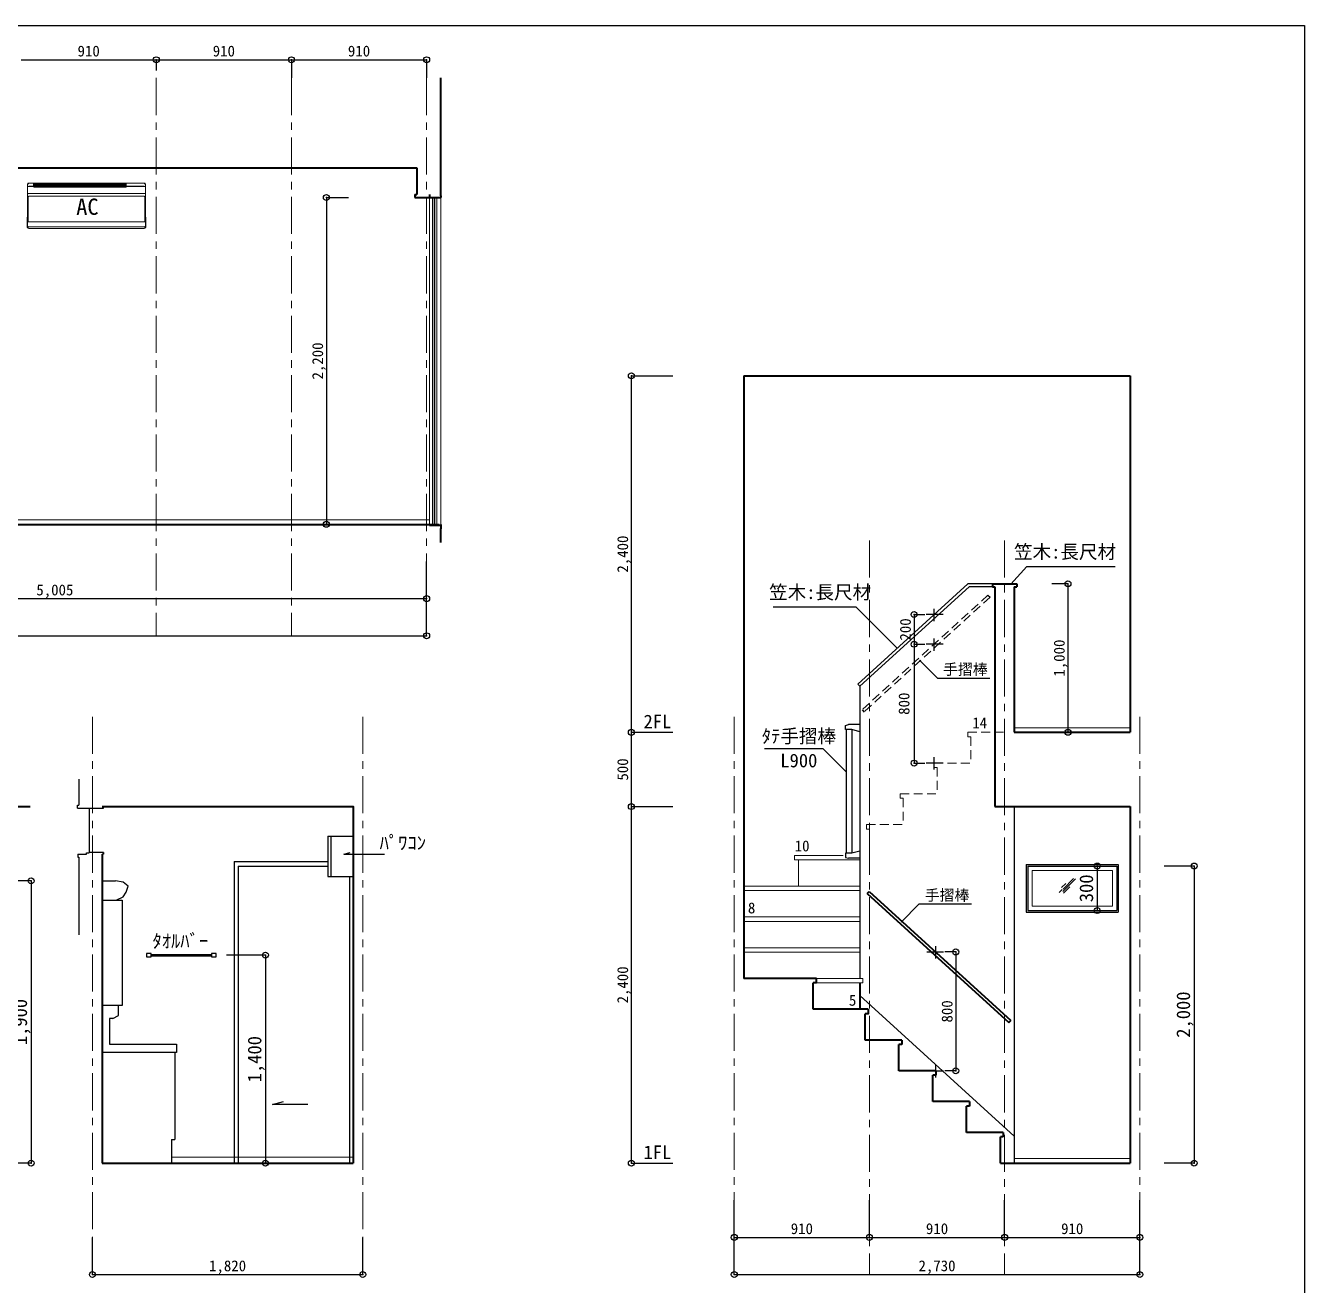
# Model space of a CAD drawing. Units: millimetres at full size. Extents: x -10070 to 9730, y -7239 to 6561.
# Drawn here: x 1121 to 9730, y -1920 to 6561 of the extents above; entities that cross this region are included whole.
import ezdxf
from ezdxf.enums import TextEntityAlignment as Align

# ---------------------------------------------------------------- set-up
doc = ezdxf.new("R2010")
doc.units = ezdxf.units.MM
doc.header["$LTSCALE"] = 50
doc.header["$PDMODE"] = 32
doc.header["$PDSIZE"] = 40
doc.linetypes.add('CHAIN1', pattern=[8, 5, -1, 1, -1])
doc.linetypes.add('DASHED1', pattern=[1.8, 1.2, -0.6])
for name, color, linetype, lineweight in [('B-1_通り芯・通り番号', 1, 'CHAIN1', 18), ('B-2_柱(黄)', 4, 'Continuous', 9), ('B-3_仕上線(黄)', 3, 'Continuous', 40), ('B-4_下地・間柱(水色)', 4, 'DASHED1', 9), ('B-5_サッシ・室内建具', 7, 'Continuous', 25), ('B-6_住宅設備・造作', 1, 'Continuous', 18), ('B-A_文字', 7, 'Continuous', 25), ('B-F_寸法・方位', 7, 'Continuous', 25), ('F-F_図面枠（共通）', 7, 'Continuous', 25)]:
    doc.layers.add(name, color=color, linetype=linetype, lineweight=lineweight)
doc.styles.add('ＭＳ ゴシック', font='')
doc.styles.get('ＭＳ ゴシック').set_extended_font_data('MS Gothic')

msp = doc.modelspace()

# ---------------------------------------------------------------- linework, layer by layer
at = {"layer": 'B-1_通り芯・通り番号'}
for p, q in [((2000.7, 6208.04), (2000.7, 2453.29)), ((2910.7, 6208.04), (2910.7, 2453.29)), ((3820.7, 6208.04), (3820.7, 2453.29)), ((6801.73, 3094.58), (6801.73, -1846.71)), ((7711.73, 3094.58), (7711.73, -1846.71)), ((1570.92, 1908.04), (1570.92, -1846.71)), ((1570.92, 1908.04), (1570.92, -1846.71)), ((3390.92, 1908.04), (3390.92, -1846.71)), ((3390.92, 1908.04), (3390.92, -1846.71)), ((5891.73, 1908.04), (5891.73, -1846.71)), ((8621.73, 1908.04), (8621.73, -1846.71))]:
    msp.add_line(p, q, dxfattribs=at)
at = {"layer": 'B-2_柱(黄)', "color": 7, "lineweight": 25}
for p, q in [((7856.73, 913.29), (7856.73, 593.29)), ((7866.73, 903.29), (8466.73, 903.29)), ((8466.73, 903.29), (8466.73, 603.29)), ((7856.73, 593.29), (8476.73, 593.29))]:
    msp.add_line(p, q, dxfattribs=at)
at = {"layer": 'B-2_柱(黄)'}
for p, q in [((7896.73, 873.29), (8436.73, 873.29)), ((7896.73, 873.29), (7896.73, 633.29)), ((8436.73, 873.29), (8436.73, 633.29)), ((8122.56, 786.5), (8094.32, 758.26)), ((8189.23, 816.07), (8104.25, 731.09)), ((8174.71, 818.22), (8105.02, 748.53)), ((8098.9, 745.1), (8077.66, 723.86)), ((8151.05, 763.92), (8107.22, 720.09)), ((7896.73, 633.29), (8436.73, 633.29))]:
    msp.add_line(p, q, dxfattribs=at)
at = {"layer": 'B-2_柱(黄)', "color": 7, "lineweight": 25}
for points in [[(7856.73, 913.29), (8476.73, 913.29), (8476.73, 593.29)], [(7866.73, 903.29), (7866.73, 603.29), (8466.73, 603.29)]]:
    msp.add_lwpolyline(points, dxfattribs=at)
at = {"layer": 'B-3_仕上線(黄)'}
for p, q in [((3913.2, 6208.04), (3913.2, 5414.87)), ((-2939.3, 5603.29), (3755.7, 5603.29)), ((3755.7, 5603.29), (3755.7, 5423.29)), ((3740.7, 5423.29), (3755.7, 5423.29)), ((3740.7, 5423.29), (3740.7, 5403.29)), ((3740.7, 5403.29), (3917.2, 5403.29)), ((3840.7, 5423.29), (3840.7, 5403.29)), ((3917.2, 5413.8), (3913.2, 5414.87)), ((3917.2, 5413.8), (3917.2, 5403.29)), ((5956.73, 4203.29), (8556.73, 4203.29)), ((5956.73, 4203.29), (5956.73, 146.15)), ((8556.73, 4203.29), (8556.73, 1803.29)), ((-1119.3, 3203.29), (3905.7, 3203.29)), ((3840.7, 3203.29), (3840.7, 3196.95)), ((3840.7, 3196.95), (3917.2, 3196.95)), ((3866.98, 3203.33), (3866.98, 3196.95)), ((3884.18, 3203.33), (3884.18, 3196.95)), ((3917.2, 3203.29), (3917.2, 3173.79)), ((7629.23, 2803.29), (7794.23, 2803.29)), ((7629.23, 2803.29), (7629.23, 2783.29)), ((7629.23, 2783.29), (7646.73, 2783.29)), ((7646.73, 2783.29), (7646.73, 1303.29)), ((7776.73, 2783.29), (7776.73, 1803.29)), ((7776.73, 2783.29), (7794.23, 2783.29)), ((7794.23, 2803.29), (7794.23, 2783.29)), ((7776.73, 1803.29), (8556.73, 1803.29)), ((846.18, 1303.29), (1151.44, 1303.29)), ((1635.92, 1303.29), (3325.92, 1303.29)), ((3325.92, 1303.29), (3325.92, -1096.71)), ((7646.73, 1303.29), (8556.73, 1303.29)), ((8556.73, 1303.29), (8556.73, -1096.71)), ((1635.92, 983.29), (1635.92, -1096.71)), ((6786.5, 717.67), (6799.97, 732.46)), ((6786.5, 717.67), (7740.35, -150.82)), ((6799.97, 732.46), (7753.81, -136.04)), ((6736.73, 116.15), (6736.73, -60.99)), ((7740.35, -150.82), (7753.81, -136.04)), ((1635.92, -1096.71), (3325.92, -1096.71)), ((7682.77, -1096.71), (8556.73, -1096.71))]:
    msp.add_line(p, q, dxfattribs=at)
at = {"layer": 'B-3_仕上線(黄)', "color": 1, "lineweight": 18}
for p, q in [((3840.7, 5403.29), (3840.7, 3203.29)), ((3859.66, 5398.86), (3859.66, 3199.81)), ((3871.99, 5398.86), (3859.66, 5398.86)), ((3871.99, 3199.81), (3871.99, 5398.86)), ((3876.85, 5398.86), (3876.85, 3199.81)), ((3889.19, 3199.81), (3889.19, 5398.86)), ((3917.2, 5403.29), (3917.2, 3196.95)), ((3859.66, 3199.81), (3871.99, 3199.81)), ((3876.85, 3199.81), (3889.19, 3199.81))]:
    msp.add_line(p, q, dxfattribs=at)
at = {"layer": 'B-3_仕上線(黄)'}
for points in [[(3917.2, 3173.79), (3913.2, 3173.79), (3913.2, 3081.47)], [(1635.92, 1303.29), (3325.92, 1303.29), (3325.92, -1096.71)]]:
    msp.add_lwpolyline(points, dxfattribs=at)
at = {"layer": 'B-4_下地・間柱(水色)'}
for p, q in [((7464.23, 1803.29), (7464.23, 1773.29)), ((7464.23, 1803.29), (7711.73, 1803.29)), ((7484.23, 1773.29), (7464.23, 1773.29)), ((7484.23, 1773.29), (7484.23, 1596.15)), ((7236.73, 1596.15), (7236.73, 1566.15)), ((7236.73, 1596.15), (7484.23, 1596.15)), ((7256.73, 1566.15), (7236.73, 1566.15)), ((7256.73, 1566.15), (7256.73, 1389.01)), ((7009.23, 1389.01), (7009.23, 1359.01)), ((7009.23, 1389.01), (7256.73, 1389.01)), ((7029.23, 1359.01), (7009.23, 1359.01)), ((7029.23, 1359.01), (7029.23, 1181.86)), ((6781.73, 1181.86), (6781.73, 1151.86)), ((6781.73, 1181.86), (7029.23, 1181.86)), ((6801.73, 1151.86), (6781.73, 1151.86)), ((6801.73, 1151.86), (6801.73, 974.72))]:
    msp.add_line(p, q, dxfattribs=at)
at = {"layer": 'B-4_下地・間柱(水色)', "color": 3, "linetype": 'Continuous', "lineweight": 40}
for p, q in [((6446.1, 146.15), (5956.73, 146.15)), ((6446.1, 116.15), (6423.23, 116.15)), ((6423.23, -60.99), (6423.23, 116.15)), ((6446.1, 116.15), (6446.1, 146.15)), ((6792.77, -60.99), (6423.23, -60.99)), ((6772.77, -268.14), (6772.77, -90.99)), ((7020.27, -268.14), (6772.77, -268.14)), ((7020.27, -298.14), (7000.27, -298.14)), ((7000.27, -475.28), (7000.27, -298.14)), ((7020.27, -268.14), (7020.27, -298.14)), ((7247.77, -475.28), (7000.27, -475.28)), ((7247.77, -505.28), (7227.77, -505.28)), ((7227.77, -682.42), (7227.77, -505.28)), ((7247.77, -475.28), (7247.77, -505.28)), ((7475.27, -682.42), (7227.77, -682.42)), ((7475.27, -682.42), (7475.27, -712.42)), ((7475.27, -712.42), (7455.27, -712.42)), ((7455.27, -889.56), (7455.27, -712.42)), ((7702.77, -889.56), (7455.27, -889.56)), ((7702.77, -919.56), (7682.77, -919.56)), ((7682.77, -1096.71), (7682.77, -919.56)), ((7702.77, -889.56), (7702.77, -919.56))]:
    msp.add_line(p, q, dxfattribs=at)
msp.add_lwpolyline([(6792.77, -60.99), (6792.77, -90.99), (6772.77, -90.99)], dxfattribs=at)
at = {"layer": 'B-5_サッシ・室内建具'}
for p, q in [((7471.97, 2783.29), (6736.06, 2113.23)), ((7629.23, 2803.29), (7464.23, 2803.29)), ((7629.23, 2783.29), (7471.97, 2783.29))]:
    msp.add_line(p, q, dxfattribs=at)
for points in [[(7464.23, 2803.29), (6722.59, 2128.02), (6736.06, 2113.23)], [(6736.73, 2113.23), (6736.73, 1881.36), (6736.73, 146.15)]]:
    msp.add_lwpolyline(points, dxfattribs=at)
at = {"layer": 'B-6_住宅設備・造作'}
for p, q in [((1132.77, 5406.96), (1132.81, 5424.31)), ((1132.77, 5406.96), (1132.81, 5424.31)), ((1133.08, 5425.51), (1132.81, 5424.31)), ((1133.08, 5490.61), (1133.08, 5425.51)), ((1133.08, 5490.61), (1133.08, 5425.51)), ((1142.96, 5500.38), (1133.1, 5490.63)), ((1136.7, 5429.35), (1133.63, 5426.28)), ((1922.99, 5430.24), (1138.68, 5430.16)), ((1141.92, 5500.38), (1918.84, 5500.38)), ((1141.92, 5500.38), (1918.84, 5500.38)), ((1142.52, 5478), (1143.59, 5478.02)), ((1142.52, 5478), (1142.81, 5478)), ((1143.11, 5480.35), (1175.13, 5480.35)), ((1174.63, 5478.02), (1143.3, 5478.02)), ((1175.13, 5499.88), (1175.13, 5477.49)), ((1175.13, 5494.59), (1175.65, 5494.59)), ((1175.65, 5493.65), (1175.13, 5493.65)), ((1180.57, 5475.59), (1175.22, 5475.69)), ((1175.65, 5500.38), (1175.65, 5475.69)), ((1797.43, 5472.27), (1176.31, 5472.27)), ((1178.35, 5500.38), (1178.55, 5481.62)), ((1795.38, 5499.23), (1178.36, 5499.23)), ((1795.35, 5496.49), (1178.39, 5496.49)), ((1178.42, 5493.11), (1226.85, 5493.11)), ((1795.3, 5491.96), (1178.44, 5491.96)), ((1178.53, 5483.03), (1182.75, 5483.03)), ((1180.43, 5499.23), (1180.43, 5499.23)), ((1180.55, 5483.03), (1180.55, 5483.03)), ((1180.55, 5479.64), (1793.2, 5479.64)), ((1181.06, 5483.03), (1181.06, 5479.69)), ((1181.06, 5472.27), (1181.06, 5475.08)), ((1182.78, 5483.67), (1182.57, 5479.64)), ((1193.85, 5484.14), (1183.28, 5484.14)), ((1194.57, 5479.64), (1194.35, 5483.67)), ((1194.39, 5483.03), (1196.58, 5483.03)), ((1194.46, 5481.58), (1198.58, 5481.58)), ((1201.79, 5488.88), (1197.87, 5488.88)), ((1198.63, 5487.58), (1198.63, 5479.64)), ((1201.08, 5486.45), (1201.08, 5485.53)), ((1203.09, 5487.24), (1226.84, 5487.24)), ((1203.09, 5481.07), (1226.84, 5481.07)), ((1768.93, 5486.48), (1204.79, 5486.48)), ((1231.56, 5488.88), (1228.15, 5488.88)), ((1231.56, 5482.71), (1228.15, 5482.71)), ((1231.5, 5494.69), (1228.2, 5494.69)), ((1231.41, 5497.76), (1228.29, 5497.76)), ((1228.86, 5491.96), (1228.85, 5492.47)), ((1228.85, 5492.47), (1228.85, 5492.47)), ((1228.85, 5491.96), (1228.85, 5492.47)), ((1228.85, 5479.69), (1228.85, 5480.29)), ((1228.86, 5479.69), (1228.85, 5480.29)), ((1230.85, 5492.47), (1230.85, 5492.47)), ((1230.85, 5491.96), (1230.85, 5492.47)), ((1230.85, 5492.47), (1230.85, 5492.47)), ((1230.85, 5480.29), (1230.85, 5479.69)), ((1230.85, 5479.69), (1230.85, 5480.29)), ((1232.86, 5493.11), (1277.14, 5493.11)), ((1232.86, 5487.24), (1277.14, 5487.24)), ((1232.86, 5481.07), (1277.14, 5481.07)), ((1281.71, 5497.76), (1277.24, 5497.76)), ((1281.86, 5488.88), (1278.44, 5488.88)), ((1281.86, 5482.71), (1278.44, 5482.71)), ((1281.8, 5494.69), (1278.5, 5494.69)), ((1279.15, 5492.47), (1279.15, 5492.47)), ((1279.15, 5492.47), (1279.15, 5492.47)), ((1279.15, 5492.47), (1279.15, 5491.96)), ((1279.15, 5480.29), (1279.15, 5479.69)), ((1279.15, 5479.69), (1279.15, 5480.29)), ((1279.23, 5497.43), (1279.23, 5496.54)), ((1281.15, 5480.29), (1281.14, 5479.69)), ((1281.15, 5492.47), (1281.15, 5491.96)), ((1281.15, 5492.47), (1281.15, 5492.47)), ((1281.15, 5492.47), (1281.15, 5491.96)), ((1281.15, 5480.29), (1281.15, 5479.69)), ((1283.16, 5493.11), (1325.93, 5493.11)), ((1283.16, 5487.24), (1325.93, 5487.24)), ((1283.16, 5481.07), (1325.93, 5481.07)), ((1327.23, 5488.88), (1331.82, 5488.88)), ((1327.23, 5482.71), (1330.65, 5482.71)), ((1327.29, 5494.69), (1331.83, 5494.69)), ((1327.38, 5497.76), (1331.85, 5497.76)), ((1327.94, 5492.47), (1327.94, 5492.47)), ((1327.94, 5492.47), (1327.94, 5492.47)), ((1327.94, 5492.47), (1327.94, 5491.96)), ((1327.95, 5479.69), (1327.94, 5480.29)), ((1327.94, 5480.29), (1327.94, 5479.69)), ((1329.86, 5496.54), (1329.86, 5497.43)), ((1329.86, 5492.27), (1329.86, 5494.07)), ((1329.86, 5491.96), (1329.86, 5492.06)), ((1329.86, 5486.48), (1329.86, 5488.1)), ((1329.94, 5492.47), (1329.94, 5491.96)), ((1329.94, 5492.47), (1329.94, 5492.47)), ((1329.94, 5492.47), (1329.94, 5491.96)), ((1329.94, 5480.29), (1329.94, 5479.69)), ((1329.94, 5480.29), (1329.94, 5479.69)), ((1331.95, 5493.11), (1374.73, 5493.11)), ((1331.95, 5487.24), (1374.73, 5487.24)), ((1331.95, 5481.07), (1374.73, 5481.07)), ((1375.58, 5488.82), (1374.86, 5488.88)), ((1379.44, 5488.88), (1374.86, 5488.88)), ((1376.25, 5488.65), (1375.58, 5488.82)), ((1379.44, 5482.71), (1376.03, 5482.71)), ((1379.39, 5494.69), (1376.08, 5494.69)), ((1380.64, 5497.76), (1376.18, 5497.76)), ((1376.68, 5488.39), (1376.25, 5488.65)), ((1376.82, 5488.1), (1376.68, 5488.39)), ((1376.74, 5491.96), (1376.73, 5492.47)), ((1376.73, 5491.96), (1376.73, 5492.47)), ((1376.73, 5492.47), (1376.73, 5492.47)), ((1376.73, 5479.69), (1376.73, 5480.29)), ((1376.74, 5479.69), (1376.73, 5480.29)), ((1376.82, 5488.1), (1376.82, 5486.48)), ((1378.66, 5497.43), (1378.66, 5496.54)), ((1378.74, 5480.29), (1378.73, 5479.69)), ((1378.74, 5492.47), (1378.74, 5492.47)), ((1378.74, 5492.47), (1378.74, 5492.47)), ((1378.74, 5491.96), (1378.74, 5492.47)), ((1378.74, 5479.69), (1378.74, 5480.29)), ((1380.74, 5493.11), (1425.27, 5493.11)), ((1380.74, 5487.24), (1425.27, 5487.24)), ((1380.74, 5481.07), (1425.27, 5481.07)), ((1426.57, 5488.88), (1429.99, 5488.88)), ((1426.57, 5482.71), (1429.99, 5482.71)), ((1426.63, 5494.69), (1429.93, 5494.69)), ((1426.72, 5497.76), (1429.84, 5497.76)), ((1427.28, 5491.96), (1427.28, 5492.47)), ((1427.28, 5492.47), (1427.28, 5492.47)), ((1427.28, 5491.96), (1427.28, 5492.47)), ((1427.28, 5479.69), (1427.28, 5480.29)), ((1427.28, 5479.69), (1427.28, 5480.29)), ((1429.28, 5492.47), (1429.28, 5492.47)), ((1429.28, 5491.96), (1429.28, 5492.47)), ((1429.28, 5492.47), (1429.28, 5492.47)), ((1429.28, 5479.69), (1429.28, 5480.29)), ((1429.28, 5480.29), (1429.28, 5479.69)), ((1431.29, 5493.11), (1474.81, 5493.11)), ((1431.29, 5487.24), (1474.81, 5487.24)), ((1431.29, 5481.07), (1474.81, 5481.07)), ((1474.99, 5487.05), (1474.81, 5487.24)), ((1475.18, 5486.48), (1474.99, 5487.05)), ((1482.48, 5486.7), (1476.09, 5486.7)), ((1481.81, 5480.53), (1476.09, 5480.53)), ((1482.47, 5492.58), (1476.15, 5492.58)), ((1489.42, 5480.27), (1482.24, 5480.27)), ((1482.31, 5480.27), (1482.31, 5479.69)), ((1482.32, 5479.69), (1482.32, 5480.27)), ((1482.56, 5497.76), (1489.1, 5497.76)), ((1483.76, 5488.88), (1487.9, 5488.88)), ((1483.82, 5494.69), (1487.84, 5494.69)), ((1487.66, 5479.96), (1484, 5479.96)), ((1484.54, 5497.43), (1484.54, 5497.43)), ((1485.32, 5472.5), (1485.23, 5472.29)), ((1485.23, 5472.27), (1485.23, 5472.29)), ((1485.53, 5472.59), (1485.32, 5472.5)), ((1486.13, 5472.59), (1485.53, 5472.59)), ((1485.53, 5472.59), (1485.53, 5472.59)), ((1486.13, 5472.59), (1486.13, 5472.59)), ((1486.43, 5472.29), (1486.43, 5472.27)), ((1487.12, 5497.43), (1487.12, 5497.43)), ((1488.45, 5486.64), (1487.83, 5486.48)), ((1488.08, 5479.89), (1487.83, 5479.96)), ((1488.26, 5479.69), (1488.08, 5479.89)), ((1489.18, 5486.7), (1488.45, 5486.64)), ((1489.18, 5486.7), (1495.57, 5486.7)), ((1489.19, 5492.58), (1495.52, 5492.58)), ((1489.34, 5480.27), (1489.34, 5479.69)), ((1489.35, 5479.69), (1489.35, 5480.27)), ((1489.6, 5480.46), (1489.42, 5480.27)), ((1489.85, 5480.53), (1489.6, 5480.46)), ((1489.85, 5480.53), (1495.57, 5480.53)), ((1496.65, 5480.85), (1496.45, 5480.17)), ((1496.85, 5481.07), (1496.65, 5480.85)), ((1540.37, 5493.11), (1496.85, 5493.11)), ((1540.37, 5487.24), (1496.85, 5487.24)), ((1540.37, 5481.07), (1496.85, 5481.07)), ((1545.09, 5488.88), (1541.67, 5488.88)), ((1545.09, 5482.71), (1541.67, 5482.71)), ((1545.03, 5494.69), (1541.73, 5494.69)), ((1544.94, 5497.76), (1541.82, 5497.76)), ((1542.38, 5492.47), (1542.38, 5492.47)), ((1542.38, 5492.47), (1542.39, 5491.96)), ((1542.38, 5491.96), (1542.38, 5492.47)), ((1542.38, 5479.69), (1542.38, 5480.29)), ((1542.38, 5480.29), (1542.39, 5479.69)), ((1544.38, 5492.47), (1544.38, 5492.47)), ((1544.38, 5492.47), (1544.38, 5492.47)), ((1544.38, 5491.96), (1544.38, 5492.47)), ((1544.38, 5479.69), (1544.38, 5480.29)), ((1544.38, 5479.69), (1544.38, 5480.29)), ((1590.92, 5493.11), (1546.39, 5493.11)), ((1590.92, 5487.24), (1546.39, 5487.24)), ((1590.92, 5481.07), (1546.39, 5481.07)), ((1591.02, 5497.76), (1595.49, 5497.76)), ((1592.22, 5488.88), (1596.8, 5488.88)), ((1592.22, 5482.71), (1595.63, 5482.71)), ((1592.28, 5494.69), (1595.58, 5494.69)), ((1592.93, 5491.96), (1592.93, 5492.47)), ((1592.93, 5492.47), (1592.93, 5492.47)), ((1592.93, 5492.47), (1592.93, 5491.96)), ((1592.93, 5479.69), (1592.93, 5480.29)), ((1592.93, 5480.29), (1592.93, 5479.69)), ((1593.01, 5497.43), (1593.01, 5496.54)), ((1594.84, 5488.1), (1594.84, 5486.48)), ((1594.92, 5479.69), (1594.93, 5480.29)), ((1594.93, 5492.47), (1594.93, 5492.47)), ((1594.93, 5492.47), (1594.93, 5492.47)), ((1594.93, 5491.96), (1594.93, 5492.47)), ((1594.93, 5479.69), (1594.93, 5480.29)), ((1639.71, 5493.11), (1596.93, 5493.11)), ((1639.71, 5487.24), (1596.94, 5487.24)), ((1639.71, 5481.07), (1596.94, 5481.07)), ((1644.28, 5497.76), (1639.81, 5497.76)), ((1644.37, 5494.69), (1639.83, 5494.69)), ((1640.57, 5488.82), (1639.84, 5488.88)), ((1644.43, 5488.88), (1639.84, 5488.88)), ((1641.23, 5488.65), (1640.57, 5488.82)), ((1644.43, 5482.71), (1641.01, 5482.71)), ((1641.67, 5488.39), (1641.23, 5488.65)), ((1641.8, 5488.1), (1641.67, 5488.39)), ((1641.72, 5480.29), (1641.72, 5479.69)), ((1641.72, 5480.29), (1641.72, 5479.69)), ((1641.8, 5496.54), (1641.8, 5497.43)), ((1641.8, 5492.27), (1641.8, 5494.07)), ((1641.8, 5486.48), (1641.8, 5488.1)), ((1643.72, 5492.47), (1643.72, 5491.96)), ((1643.72, 5492.47), (1643.72, 5492.47)), ((1643.72, 5480.29), (1643.72, 5479.69)), ((1643.72, 5479.69), (1643.72, 5480.29)), ((1688.5, 5493.11), (1645.73, 5493.11)), ((1688.5, 5487.24), (1645.73, 5487.24)), ((1688.5, 5481.07), (1645.73, 5481.07)), ((1689.81, 5488.88), (1693.22, 5488.88)), ((1689.81, 5482.71), (1693.22, 5482.71)), ((1689.86, 5494.69), (1693.16, 5494.69)), ((1689.95, 5497.76), (1694.42, 5497.76)), ((1690.51, 5492.47), (1690.51, 5491.96)), ((1690.51, 5492.47), (1690.51, 5492.47)), ((1690.51, 5492.47), (1690.51, 5492.47)), ((1690.51, 5480.29), (1690.52, 5479.69)), ((1690.51, 5480.29), (1690.51, 5479.69)), ((1692.43, 5497.43), (1692.43, 5496.54)), ((1692.51, 5491.96), (1692.51, 5492.47)), ((1692.51, 5492.47), (1692.51, 5492.47)), ((1692.51, 5492.47), (1692.51, 5491.96)), ((1692.51, 5480.29), (1692.51, 5479.69)), ((1692.51, 5479.69), (1692.51, 5480.29)), ((1738.8, 5493.11), (1694.52, 5493.11)), ((1738.8, 5487.24), (1694.52, 5487.24)), ((1738.8, 5481.07), (1694.52, 5481.07)), ((1740.1, 5488.88), (1743.52, 5488.88)), ((1740.1, 5482.71), (1743.52, 5482.71)), ((1740.16, 5494.69), (1743.46, 5494.69)), ((1740.25, 5497.76), (1743.37, 5497.76)), ((1740.81, 5492.47), (1740.81, 5492.47)), ((1740.81, 5491.96), (1740.81, 5492.47)), ((1740.81, 5479.69), (1740.81, 5480.29)), ((1740.81, 5480.29), (1740.81, 5479.69)), ((1742.8, 5479.69), (1742.81, 5480.29)), ((1742.81, 5492.47), (1742.81, 5492.47)), ((1742.81, 5491.96), (1742.81, 5492.47)), ((1742.81, 5492.47), (1742.81, 5492.47)), ((1742.81, 5479.69), (1742.81, 5480.29)), ((1795.32, 5493.11), (1744.82, 5493.11)), ((1770.65, 5487.24), (1744.82, 5487.24)), ((1768.57, 5481.07), (1744.82, 5481.07)), ((1771.96, 5488.88), (1775.87, 5488.88)), ((1772.66, 5486.45), (1772.66, 5485.53)), ((1775.11, 5487.58), (1775.11, 5479.64)), ((1779.28, 5481.58), (1775.16, 5481.58)), ((1779.36, 5483.03), (1777.16, 5483.03)), ((1779.18, 5479.64), (1779.39, 5483.67)), ((1779.89, 5484.14), (1790.46, 5484.14)), ((1790.96, 5483.67), (1791.17, 5479.64)), ((1795.21, 5483.03), (1790.99, 5483.03)), ((1792.68, 5483.03), (1792.68, 5479.69)), ((1792.68, 5472.27), (1792.68, 5475.08)), ((1793.17, 5475.59), (1798.52, 5475.69)), ((1793.19, 5483.03), (1793.19, 5483.03)), ((1795.39, 5500.38), (1795.2, 5481.62)), ((1798.09, 5500.38), (1798.09, 5475.69)), ((1798.61, 5494.59), (1798.09, 5494.59)), ((1798.09, 5493.65), (1798.61, 5493.65)), ((1798.61, 5499.88), (1798.61, 5477.49)), ((1918.64, 5480.35), (1798.61, 5480.35)), ((1918.15, 5478.02), (1799.1, 5478.02)), ((1919.22, 5478), (1918.15, 5478.02)), ((1928.65, 5490.63), (1918.78, 5500.38)), ((1919.22, 5478), (1918.93, 5478)), ((1924.96, 5429.42), (1928.11, 5426.28)), ((1928.66, 5490.61), (1928.66, 5425.51)), ((1928.66, 5490.61), (1928.66, 5425.51)), ((1928.94, 5424.31), (1928.66, 5425.51)), ((1928.97, 5406.96), (1928.94, 5424.31)), ((1928.97, 5406.96), (1928.94, 5424.31)), ((1132.77, 5406.96), (1133.08, 5406.49)), ((1132.83, 5270.21), (1133.08, 5406.49)), ((1132.83, 5270.21), (1133.08, 5406.49)), ((1138.1, 5240.15), (1138.1, 5406.45)), ((1142.37, 5411.76), (1138.83, 5408.22)), ((1917.61, 5412.57), (1144.14, 5412.49)), ((1919.37, 5411.76), (1922.91, 5408.22)), ((1923.64, 5240.15), (1923.64, 5406.45)), ((1928.66, 5406.49), (1928.97, 5406.96)), ((1928.91, 5270.21), (1928.66, 5406.49)), ((1928.91, 5270.21), (1928.66, 5406.49)), ((1131.77, 5270.21), (1130.76, 5269.21)), ((1130.76, 5269.21), (1130.76, 5250.29)), ((1130.76, 5269.21), (1130.76, 5250.29)), ((1131.77, 5270.21), (1132.99, 5270.21)), ((1131.77, 5270.21), (1132.99, 5270.21)), ((1132.68, 5249.29), (1132.98, 5253.05)), ((1132.98, 5253.05), (1132.99, 5270.21)), ((1929.98, 5270.21), (1928.75, 5270.21)), ((1929.98, 5270.21), (1928.75, 5270.21)), ((1928.76, 5253.05), (1928.75, 5270.21)), ((1929.06, 5249.29), (1928.76, 5253.05)), ((1930.98, 5269.21), (1929.98, 5270.21)), ((1930.98, 5269.21), (1930.98, 5250.29)), ((1930.98, 5269.21), (1930.98, 5250.29)), ((1130.76, 5250.29), (1131.77, 5249.29)), ((1131.77, 5249.29), (1132.55, 5249.29)), ((1131.77, 5249.29), (1132.68, 5249.29)), ((1132.55, 5247.39), (1131.87, 5230.68)), ((1131.87, 5230.68), (1132.08, 5227.76)), ((1132.08, 5227.76), (1131.88, 5204.57)), ((1132.08, 5227.76), (1131.88, 5204.57)), ((1131.88, 5204.57), (1138.1, 5197.25)), ((1132.55, 5247.39), (1132.55, 5249.29)), ((1132.55, 5247.39), (1132.55, 5249.29)), ((1132.68, 5249.29), (1133.24, 5246.91)), ((1133.34, 5242.89), (1138.1, 5240.15)), ((1923.64, 5240.23), (1138.1, 5240.15)), ((1138.1, 5205.47), (1923.62, 5205.55)), ((1138.1, 5197.25), (1138.1, 5205.47)), ((1138.1, 5197.25), (1141.92, 5195.38)), ((1141.92, 5195.38), (1919.82, 5195.38)), ((1255.63, 5195.08), (1274.64, 5195.08)), ((1781.24, 5195.08), (1725.03, 5195.08)), ((1782.94, 5195.08), (1781.24, 5195.08)), ((1923.64, 5197.25), (1919.82, 5195.38)), ((1923.64, 5197.25), (1919.82, 5195.38)), ((1928.4, 5242.89), (1923.64, 5240.15)), ((1923.64, 5197.25), (1923.64, 5205.47)), ((1923.64, 5197.25), (1929.87, 5204.57)), ((1928.5, 5246.91), (1929.06, 5249.29)), ((1929.98, 5249.29), (1929.06, 5249.29)), ((1929.98, 5249.29), (1929.19, 5249.29)), ((1929.19, 5247.39), (1929.19, 5249.29)), ((1929.19, 5247.39), (1929.19, 5249.29)), ((1929.87, 5230.68), (1929.19, 5247.39)), ((1929.66, 5227.76), (1929.87, 5230.68)), ((1929.66, 5227.76), (1929.87, 5204.57)), ((1929.66, 5227.76), (1929.87, 5204.57)), ((1929.98, 5249.29), (1930.98, 5250.29))]:
    msp.add_line(p, q, dxfattribs=at)
at = {"layer": 'B-6_住宅設備・造作', "color": 4, "lineweight": 9}
for p, q in [((6296.51, 974.72), (6296.51, 944.72)), ((6625.21, 974.72), (6296.51, 974.72)), ((6736.73, 944.72), (6296.51, 944.72)), ((6323.52, 944.72), (6323.52, 767.58)), ((6736.73, 767.58), (5956.73, 767.58)), ((6736.73, 737.58), (5956.73, 737.58)), ((6736.73, 560.44), (5956.73, 560.44)), ((6736.73, 530.44), (5956.73, 530.44)), ((6736.73, 353.29), (5956.73, 353.29)), ((6736.73, 323.29), (5956.73, 323.29)), ((6446.1, 146.15), (6756.01, 146.15)), ((6446.1, 116.15), (6756.01, 116.15)), ((6756.01, 116.15), (6756.01, 146.15)), ((6736.73, 30.61), (7776.73, -916.33))]:
    msp.add_line(p, q, dxfattribs=at)
at = {"layer": 'B-6_住宅設備・造作'}
for points in [[(1330.43, 5488.65), (1330, 5488.39), (1329.86, 5488.1)], [(1331.82, 5488.88), (1331.09, 5488.82), (1330.43, 5488.65)], [(1475.21, 5480.17), (1475.01, 5480.85), (1474.81, 5481.07)], [(1482.24, 5480.27), (1482.06, 5480.46), (1481.81, 5480.53)], [(1483.84, 5486.48), (1483.21, 5486.64), (1482.48, 5486.7)], [(1483.83, 5479.96), (1483.58, 5479.89), (1483.4, 5479.69)], [(1486.43, 5472.29), (1486.34, 5472.5), (1486.13, 5472.59)], [(1496.85, 5487.24), (1496.67, 5487.05), (1496.48, 5486.48)], [(1595.41, 5488.65), (1594.98, 5488.39), (1594.84, 5488.1)], [(1596.8, 5488.88), (1596.08, 5488.82), (1595.41, 5488.65)], [(1138.1, 5197.25), (1141.92, 5195.38), (1919.82, 5195.38)]]:
    msp.add_lwpolyline(points, dxfattribs=at)
for centre, radius, start, end in [((1135.61, 5424.3), 2.8, 134.91343, 179.89053), ((1142.9, 5490.58), 9.8, 89.64121, 179.71645), ((1143.11, 5470.35), 10.01, 90, 180), ((1143.3, 5468.02), 10.01, 90, 180.03793), ((1138.68, 5427.36), 2.8, 90.00571, 134.91343), ((1142.81, 5477.57), 0.434, 90.00266, 93.159), ((1174.63, 5499.88), 0.5, 0, 90), ((1174.62, 5477.51), 0.516, 358.24533, 87.95311), ((-285.65, 5415.64), 1462.1, 2.25763, 2.42466), ((1176.31, 5473.27), 1, 181.9244, 270), ((1180.55, 5481.64), 2, 180.6024, 270), ((1180.56, 5475.08), 0.5, 0, 89.16273), ((1183.28, 5483.64), 0.5, 90, 176.96858), ((1193.85, 5483.64), 0.5, 3.03142, 90), ((1196.64, 5478.77), 4.26, 72.51174, 90.72124), ((1197.98, 5486.19), 2.69, 92.2691, 118.69141), ((1197.51, 5481.45), 1.44, 38.57106, 73.56901), ((1204.8, 5478.76), 7.72, 89.95499, 142.65953), ((1201.08, 5500.38), 0.5, 0, 180), ((1201.68, 5486.19), 2.69, 61.30987, 87.72961), ((1205.08, 5500.38), 0.5, 0, 180), ((1209.09, 5500.38), 0.5, 0, 180), ((1228.52, 5494.57), 3.19, 93.98398, 119.84437), ((1228.35, 5491.82), 2.87, 92.84675, 119.1017), ((1228.25, 5486.19), 2.69, 92.27039, 118.69013), ((1228.25, 5480.02), 2.69, 92.27039, 118.69013), ((1231.19, 5494.57), 3.19, 60.15563, 86.01602), ((1231.36, 5491.82), 2.87, 60.8983, 87.15325), ((1231.46, 5486.19), 2.69, 61.30987, 87.72961), ((1231.46, 5480.02), 2.69, 61.30987, 87.72961), ((1278.64, 5491.82), 2.87, 92.84675, 119.1017), ((1278.55, 5486.19), 2.69, 92.27039, 118.69013), ((1278.55, 5480.02), 2.69, 92.27039, 118.69013), ((1281.49, 5494.57), 3.19, 60.15563, 86.01602), ((1281.66, 5491.82), 2.87, 60.8983, 87.15325), ((1281.75, 5486.19), 2.69, 61.30987, 87.72961), ((1281.75, 5480.02), 2.69, 61.30987, 87.72961), ((1327.6, 5494.57), 3.19, 93.98398, 119.84437), ((1327.43, 5491.82), 2.87, 92.84675, 119.1017), ((1327.34, 5486.19), 2.69, 92.27039, 118.69013), ((1327.34, 5480.02), 2.69, 92.27039, 118.69013), ((1330.54, 5480.02), 2.69, 61.30987, 87.72961), ((1376.4, 5494.57), 3.19, 93.98398, 119.84437), ((1376.23, 5491.82), 2.87, 92.84675, 119.1017), ((1376.13, 5480.02), 2.69, 92.27039, 118.69013), ((1379.24, 5491.82), 2.87, 60.8983, 87.15325), ((1379.34, 5486.19), 2.69, 61.30987, 87.72961), ((1379.34, 5480.02), 2.69, 61.30987, 87.72961), ((1426.94, 5494.57), 3.19, 93.98398, 119.84437), ((1426.77, 5491.82), 2.87, 92.84675, 119.1017), ((1426.68, 5486.19), 2.69, 92.27039, 118.69013), ((1426.68, 5480.02), 2.69, 92.27039, 118.69013), ((1429.62, 5494.57), 3.19, 60.15563, 86.01602), ((1429.79, 5491.82), 2.87, 60.8983, 87.15325), ((1429.88, 5486.19), 2.69, 61.30987, 87.72961), ((1429.88, 5480.02), 2.69, 61.30987, 87.72961), ((1483.96, 5491.82), 2.87, 92.84672, 119.10171), ((1483.87, 5486.19), 2.69, 92.27039, 118.69013), ((1483.99, 5471.02), 8.94, 89.92792, 91.00986), ((1487.68, 5471.04), 8.92, 88.98904, 90.07318), ((1487.7, 5491.82), 2.87, 60.8983, 87.15328), ((1487.79, 5486.19), 2.69, 61.30987, 87.72961), ((1513.36, 5500.38), 0.5, 0, 180), ((1517.36, 5500.38), 0.5, 0, 180), ((1521.36, 5500.38), 0.5, 0, 180), ((1542.04, 5494.57), 3.19, 93.98398, 119.84437), ((1541.87, 5491.82), 2.87, 92.84675, 119.1017), ((1541.78, 5486.19), 2.69, 92.27039, 118.69013), ((1541.78, 5480.02), 2.69, 92.27039, 118.69013), ((1544.72, 5494.57), 3.19, 60.15563, 86.01602), ((1544.89, 5491.82), 2.87, 60.8983, 87.15325), ((1544.98, 5486.19), 2.69, 61.30987, 87.72961), ((1544.98, 5480.02), 2.69, 61.30987, 87.72961), ((1592.42, 5491.82), 2.87, 92.84675, 119.1017), ((1592.33, 5486.19), 2.69, 92.27039, 118.69013), ((1592.33, 5480.02), 2.69, 92.27039, 118.69013), ((1595.26, 5494.57), 3.19, 60.15563, 86.01602), ((1595.43, 5491.82), 2.87, 60.8983, 87.15325), ((1595.53, 5480.02), 2.69, 61.30987, 87.72961), ((1641.12, 5480.02), 2.69, 92.27039, 118.69013), ((1644.06, 5494.57), 3.19, 60.15563, 86.01602), ((1644.23, 5491.82), 2.87, 60.8983, 87.15325), ((1644.32, 5486.19), 2.69, 61.30987, 87.72961), ((1644.32, 5480.02), 2.69, 61.30987, 87.72961), ((1690.18, 5494.57), 3.19, 93.98398, 119.84437), ((1690, 5491.82), 2.87, 92.84675, 119.1017), ((1689.91, 5486.19), 2.69, 92.27039, 118.69013), ((1689.91, 5480.02), 2.69, 92.27039, 118.69013), ((1693.02, 5491.82), 2.87, 60.8983, 87.15325), ((1693.11, 5486.19), 2.69, 61.30987, 87.72961), ((1693.11, 5480.02), 2.69, 61.30987, 87.72961), ((1740.47, 5494.57), 3.19, 93.98398, 119.84437), ((1740.3, 5491.82), 2.87, 92.84675, 119.1017), ((1740.21, 5486.19), 2.69, 92.27039, 118.69013), ((1740.21, 5480.02), 2.69, 92.27039, 118.69013), ((1743.14, 5494.57), 3.19, 60.15563, 86.01602), ((1743.32, 5491.82), 2.87, 60.8983, 87.15325), ((1743.41, 5486.19), 2.69, 61.30987, 87.72961), ((1743.41, 5480.02), 2.69, 61.30987, 87.72961), ((1762.58, 5500.38), 0.5, 0, 180), ((1766.58, 5500.38), 0.5, 0, 180), ((1768.94, 5478.76), 7.72, 37.34047, 90.04501), ((1770.58, 5500.38), 0.5, 0, 180), ((1772.06, 5486.19), 2.69, 92.27039, 118.69013), ((1776.23, 5481.45), 1.44, 106.43099, 141.42893), ((1777.11, 5478.77), 4.26, 89.27876, 107.48826), ((1775.77, 5486.19), 2.69, 61.30859, 87.7309), ((1779.89, 5483.64), 0.5, 90, 176.96858), ((1790.46, 5483.64), 0.5, 3.03142, 90), ((1793.18, 5475.08), 0.5, 90.83727, 180), ((1793.2, 5481.64), 2, 270, 359.3976), ((1797.43, 5473.27), 1, 270, 358.0756), ((3259.39, 5415.64), 1462.1, 177.57534, 177.74237), ((1799.12, 5477.51), 0.516, 92.04689, 181.75467), ((1799.11, 5499.88), 0.5, 90, 180), ((1918.44, 5468.02), 10.01, 359.96207, 90), ((1918.64, 5470.35), 10.01, 0, 90), ((1918.84, 5490.58), 9.8, 0.28355, 90.35879), ((1918.93, 5477.57), 0.434, 86.841, 89.99734), ((1922.99, 5427.44), 2.8, 45.08657, 90.00571), ((1926.14, 5424.3), 2.8, 0.10947, 45.08657), ((1133.27, 5406.96), 0.5, 179.89345, 247.3668), ((1140.6, 5406.45), 2.5, 134.99904, 180), ((1144.14, 5409.99), 2.5, 90.00578, 134.99904), ((1917.6, 5409.99), 2.5, 45.00096, 89.99422), ((1921.14, 5406.45), 2.5, 0, 45.00096), ((1928.47, 5406.96), 0.5, 292.6332, 0.10655), ((1131.77, 5269.21), 1, 90, 180), ((1929.98, 5269.21), 1, 0, 90), ((1131.77, 5250.29), 1, 180, 270), ((1361.95, 5229.67), 230.08, 175.58462, 179.75028), ((1140.01, 5205.18), 8.16, 184.26538, 256.44549), ((1923.88, 5286.43), 793.97, 184.02692, 184.83479), ((5224.47, 6614.6), 4323.03, 198.82698, 198.97238), ((-2474.17, 5306.94), 3607.98, 358.61206, 358.9183), ((1076.6, 5243.4), 56.74, 355.37672, 3.54502), ((1162.13, 5219.63), 27.89, 202.11297, 210.51942), ((1255.63, 5195.58), 0.5, 203.57819, 270), ((1274.64, 5195.58), 0.5, 270, 336.42181), ((1725.03, 5195.58), 0.5, 203.57817, 270.00012), ((1731.49, 5195.38), 0.3, 180, 270), ((1782.94, 5195.38), 0.3, 270, 0), ((1899.62, 5219.63), 27.89, 329.48058, 337.88703), ((1921.73, 5205.18), 8.16, 283.55451, 355.73462), ((-2162.73, 6614.6), 4323.03, 341.02762, 341.17302), ((1985.14, 5243.4), 56.74, 176.45498, 184.62328), ((5535.92, 5306.94), 3607.98, 181.0817, 181.38794), ((1137.87, 5286.43), 793.97, 355.16521, 355.97309), ((1699.8, 5229.67), 230.08, 0.24972, 4.41538), ((1929.98, 5250.29), 1, 270, 0)]:
    msp.add_arc(centre, radius, start, end, dxfattribs=at)
at = {"layer": 'B-A_文字', "color": 1, "lineweight": 18}
for p, q in [((-1119.3, 3233.29), (3840.7, 3233.29)), ((7776.73, 1833.29), (8556.73, 1833.29)), ((2103.96, -1056.71), (3325.92, -1056.71)), ((7776.73, -1066.71), (8556.73, -1066.71))]:
    msp.add_line(p, q, dxfattribs=at)
at = {"layer": 'B-A_文字'}
for p, q in [((7753.08, 2800.99), (7861.32, 2920.05)), ((7861.32, 2920.05), (8456.61, 2920.05)), ((6153.3, 2647.77), (6709.77, 2647.77)), ((6985.91, 2371.63), (6709.77, 2647.77)), ((7138.38, 2289.95), (7260.03, 2168.29)), ((7260.03, 2168.29), (7612.4, 2168.29)), ((6640.21, 1849.89), (6659.68, 1855.11)), ((6640.21, 1821.47), (6640.21, 1849.89)), ((6683.83, 1821.47), (6640.21, 1821.47)), ((6643.83, 1821.47), (6643.83, 988.75)), ((6736.73, 1855.11), (6659.68, 1855.11)), ((6683.83, 1821.47), (6683.83, 988.75)), ((6736.73, 1807.29), (6683.83, 1821.47)), ((6096.07, 1693.63), (6486.91, 1693.63)), ((6641.76, 1538.78), (6486.91, 1693.63)), ((1479.42, 1487.24), (1479.42, 1312.79)), ((1470.4, 1293.29), (1645.92, 1293.29)), ((1549.42, 1293.29), (1549.42, 993.29)), ((1645.92, 1293.29), (1645.92, 1308.29)), ((7776.73, 1303.29), (7776.73, -1096.71)), ((3154.92, 1103.29), (3325.92, 1103.29)), ((3174.92, 1103.29), (3174.92, 833.29)), ((1472.25, 982.69), (1472.25, 963.26)), ((1472.25, 963.26), (1479.42, 963.26)), ((1479.42, 963.26), (1479.42, 438.93)), ((1645.92, 993.29), (1549.42, 993.29)), ((3264.22, 983.62), (3306.1, 994.84)), ((3264.22, 983.62), (3537.34, 983.62)), ((6736.73, 955.11), (6659.68, 955.11)), ((6736.73, 1002.92), (6683.83, 988.75)), ((2525.92, 933.29), (2525.92, -1096.71)), ((2525.92, 933.29), (3154.92, 933.29)), ((2550.92, 903.29), (2550.92, -1096.71)), ((2550.92, 903.29), (3154.92, 903.29)), ((1635.92, 803.29), (1726.07, 803.29)), ((3300.92, 833.29), (3300.92, -1096.71)), ((1965.08, 308.29), (2373.08, 308.29)), ((1965.08, 298.29), (2373.08, 298.29)), ((1770.92, -36.71), (1635.92, -36.71)), ((1708.61, -123.57), (1686.43, -123.57)), ((2135.92, -296.71), (2135.92, -352.54)), ((2135.92, -352.54), (1635.92, -352.54)), ((2125.92, -352.54), (2125.92, -936.71)), ((2103.96, -936.71), (2125.92, -936.71)), ((2103.96, -936.71), (2103.96, -1096.71))]:
    msp.add_line(p, q, dxfattribs=at)
at = {"layer": 'B-A_文字', "linetype": 'DASHED1'}
for p, q in [((7599.36, 2726.34), (6751.79, 1954.6)), ((7613.52, 2712.18), (6765.25, 1939.81)), ((7599.36, 2726.34), (7613.52, 2712.18)), ((6751.79, 1954.6), (6765.25, 1939.81))]:
    msp.add_line(p, q, dxfattribs=at)
at = {"layer": 'B-A_文字'}
for points in [[(1470.4, 1293.29), (1470.4, 1312.79), (1479.42, 1312.79)], [(3154.92, 1103.29), (3154.92, 833.29), (3325.92, 833.29)], [(1472.25, 982.69), (1529.93, 982.69), (1529.93, 992.7), (1549.42, 992.7)], [(1645.92, 993.29), (1645.92, 983.29), (1635.92, 983.29)], [(6683.83, 988.75), (6640.21, 988.75), (6640.21, 960.32), (6659.68, 955.11)], [(1734.25, 674.96), (1777.78, 695.75), (1798.57, 726.94), (1811.57, 768.52), (1778.43, 795.16), (1726.07, 803.29)], [(1635.92, 672.71), (1770.92, 672.71), (1770.92, -36.71)], [(7015.02, 526.01), (7136.67, 647.67), (7489.04, 647.67)], [(1708.61, -123.57), (1745.19, -102.45), (1745.19, -36.71)], [(1686.43, -123.57), (1686.43, -296.71), (2135.92, -296.71)], [(3021.41, -701.67), (2783.42, -701.67), (2858.07, -681.66)]]:
    msp.add_lwpolyline(points, dxfattribs=at)
for points in [[(1935.08, 291.29), (1965.08, 291.29), (1965.08, 315.29), (1935.08, 315.29)], [(2373.08, 291.29), (2403.08, 291.29), (2403.08, 315.29), (2373.08, 315.29)]]:
    msp.add_lwpolyline(points, close=True, dxfattribs=at)
at = {"layer": 'B-F_寸法・方位'}
for p, q in [((1090.7, 6330.91), (2000.7, 6330.91)), ((2000.7, 6330.91), (2000.7, 6258.99)), ((2000.7, 6330.91), (2910.7, 6330.91)), ((2910.7, 6330.91), (2910.7, 6258.99)), ((2910.7, 6330.91), (3820.7, 6330.91)), ((2910.7, 6330.91), (2910.7, 6208.04)), ((3820.7, 6330.91), (3820.7, 6208.04)), ((3145.47, 5403.29), (3295.71, 5403.29)), ((3145.47, 5403.29), (3145.47, 3203.29)), ((5198.92, 1803.29), (5198.92, 4203.29)), ((5198.92, 4203.29), (5477.11, 4203.29)), ((3145.47, 3203.29), (3295.71, 3203.29)), ((3820.7, 2703.29), (3820.7, 2953.29)), ((8137.7, 2803.29), (8028.92, 2803.29)), ((8137.7, 2803.29), (8137.7, 1803.29)), ((-1184.3, 2703.29), (3820.7, 2703.29)), ((3820.7, 2453.29), (3820.7, 2703.29)), ((7101.95, 2596.15), (7175.2, 2596.15)), ((7101.95, 2596.15), (7101.95, 2396.15)), ((7297.28, 2596.15), (7184.35, 2596.15)), ((7236.73, 2552.13), (7236.73, 2635.04)), ((-3459.3, 2453.29), (3820.7, 2453.29)), ((7236.73, 2352.13), (7236.73, 2435.04)), ((7101.95, 2396.15), (7175.2, 2396.15)), ((7101.95, 2396.15), (7101.95, 1596.15)), ((7297.28, 2396.15), (7184.35, 2396.15)), ((5198.92, 1303.29), (5198.92, 1803.29)), ((5198.92, 1803.29), (5477.11, 1803.29)), ((8137.7, 1803.29), (8028.92, 1803.29)), ((7101.95, 1596.15), (7175.2, 1596.15)), ((7297.28, 1596.15), (7184.35, 1596.15)), ((7236.73, 1552.13), (7236.73, 1635.04)), ((5198.92, -1096.71), (5198.92, 1303.29)), ((5198.92, 1303.29), (5477.11, 1303.29)), ((8334.6, 903.29), (8334.6, 603.29)), ((8987.55, 903.29), (8786.2, 903.29)), ((8987.55, 903.29), (8987.55, -1096.71)), ((1158.11, 803.29), (980.66, 803.29)), ((1158.11, 803.29), (1158.11, -1096.71)), ((7247.77, 280.7), (7247.77, 363.61)), ((2735.41, 303.29), (2473.66, 303.29)), ((2735.41, 303.29), (2735.41, -1096.71)), ((7187.22, 324.72), (7300.15, 324.72)), ((7382.55, 324.72), (7309.3, 324.72)), ((7382.55, 324.72), (7382.55, -475.28)), ((7187.22, -475.28), (7300.15, -475.28)), ((7247.77, -519.3), (7247.77, -436.39)), ((7382.55, -475.28), (7309.3, -475.28)), ((1158.11, -1096.71), (980.66, -1096.71)), ((2735.41, -1096.71), (2537.68, -1096.71)), ((5198.92, -1096.71), (5477.11, -1096.71)), ((8987.55, -1096.71), (8786.2, -1096.71)), ((5891.73, -1596.71), (5891.73, -1346.71)), ((6801.73, -1596.71), (6801.73, -1346.71)), ((7711.73, -1596.71), (7711.73, -1346.71)), ((8621.73, -1596.71), (8621.73, -1346.71)), ((1570.92, -1846.71), (1570.92, -1596.71)), ((3390.92, -1846.71), (3390.92, -1596.71)), ((5891.73, -1846.71), (5891.73, -1596.71)), ((5891.73, -1596.71), (6801.73, -1596.71)), ((6801.73, -1596.71), (7711.73, -1596.71)), ((7711.73, -1596.71), (8621.73, -1596.71)), ((8621.73, -1846.71), (8621.73, -1596.71)), ((1570.92, -1846.71), (3390.92, -1846.71)), ((5891.73, -1846.71), (8621.73, -1846.71))]:
    msp.add_line(p, q, dxfattribs=at)
for p in [(2000.7, 6330.91), (2910.7, 6330.91), (3820.7, 6330.91), (3145.47, 5403.29), (5198.92, 4203.29), (3145.47, 3203.29), (8137.7, 2803.29), (3820.7, 2703.29), (7101.95, 2596.15), (3820.7, 2453.29), (7101.95, 2396.15), (5198.92, 1803.29), (8137.7, 1803.29), (7101.95, 1596.15), (5198.92, 1303.29), (8334.6, 903.29), (8987.55, 903.29), (1158.11, 803.29), (8334.6, 603.29), (7382.55, 324.72), (2735.41, 303.29), (7382.55, -475.28), (1158.11, -1096.71), (2735.41, -1096.71), (5198.92, -1096.71), (8987.55, -1096.71), (5891.73, -1596.71), (6801.73, -1596.71), (7711.73, -1596.71), (8621.73, -1596.71), (1570.92, -1846.71), (3390.92, -1846.71), (5891.73, -1846.71), (8621.73, -1846.71)]:
    msp.add_point(p, dxfattribs=at)
at = {"layer": 'F-F_図面枠（共通）'}
msp.add_lwpolyline([(-10070.27, 6560.92), (9729.73, 6560.92), (9729.73, -7239.08)], dxfattribs=at)

# ---------------------------------------------------------------- texts
at = {"layer": 'B-6_住宅設備・造作', "color": 7, "style": 'ＭＳ ゴシック'}
msp.add_text('AC', height=110, dxfattribs=at).set_placement((1461.8, 5253.55), align=Align.BOTTOM_LEFT)
at = {"layer": 'B-A_文字', "style": 'ＭＳ ゴシック'}
for s, height, p in [('笠木:長尺材', 91.64, (7774.73, 2945.31)), ('笠木:長尺材', 91.64, (6126.13, 2673.02)), ('手摺棒', 73.31, (7297.29, 2168.88)), ('2FL', 91.64, (5280.73, 1802.94)), ('14', 73.31, (7493.6, 1807.72)), ('ﾀﾃ手摺棒', 91.64, (6076.64, 1704.33)), ('L900', 91.64, (6201.54, 1540.17)), ('ﾊﾟﾜｺﾝ', 91.64, (3503.89, 986.41)), ('10', 73.31, (6298.44, 979.91)), ('手摺棒', 73.31, (7173.93, 648.25)), ('8', 73.31, (5983.35, 562.49)), ('ﾀｵﾙﾊﾞｰ', 91.64, (1974.88, 325.64)), ('5', 73.31, (6663.41, -59.21)), ('1FL', 91.64, (5280.73, -1097.06))]:
    msp.add_text(s, height=height, dxfattribs=at).set_placement(p, align=Align.BOTTOM_LEFT)
at = {"layer": 'B-F_寸法・方位', "style": 'ＭＳ ゴシック'}
for s, p in [('910', (1470.7, 6330.91)), ('910', (2380.7, 6330.91)), ('910', (3290.7, 6330.91)), ('5,005', (1193.2, 2703.29)), ('910', (6271.73, -1596.71)), ('910', (7181.73, -1596.71)), ('910', (8091.73, -1596.71)), ('1,820', (2355.92, -1846.71)), ('2,730', (7131.73, -1846.71))]:
    msp.add_text(s, height=73.31, dxfattribs=at).set_placement(p, align=Align.BOTTOM_LEFT)
for s, height, p in [('2,200', 73.31, (3145.47, 4178.29)), ('2,400', 73.31, (5198.92, 2878.29)), ('200', 73.31, (7101.95, 2421.15)), ('1,000', 73.31, (8137.7, 2178.29)), ('800', 73.31, (7092.8, 1921.07)), ('500', 73.31, (5198.92, 1478.29)), ('300', 91.64, (8334.6, 659.54)), ('2,400', 73.31, (5198.92, -21.71)), ('1,900', 91.64, (1158.11, -302.96)), ('2,000', 91.64, (8987.55, -252.96)), ('800', 73.31, (7382.55, -150.28)), ('1,400', 91.64, (2735.41, -552.96))]:
    msp.add_text(s, height=height, rotation=90, dxfattribs=at).set_placement(p, align=Align.BOTTOM_LEFT)

doc.saveas('drawing.dxf')
